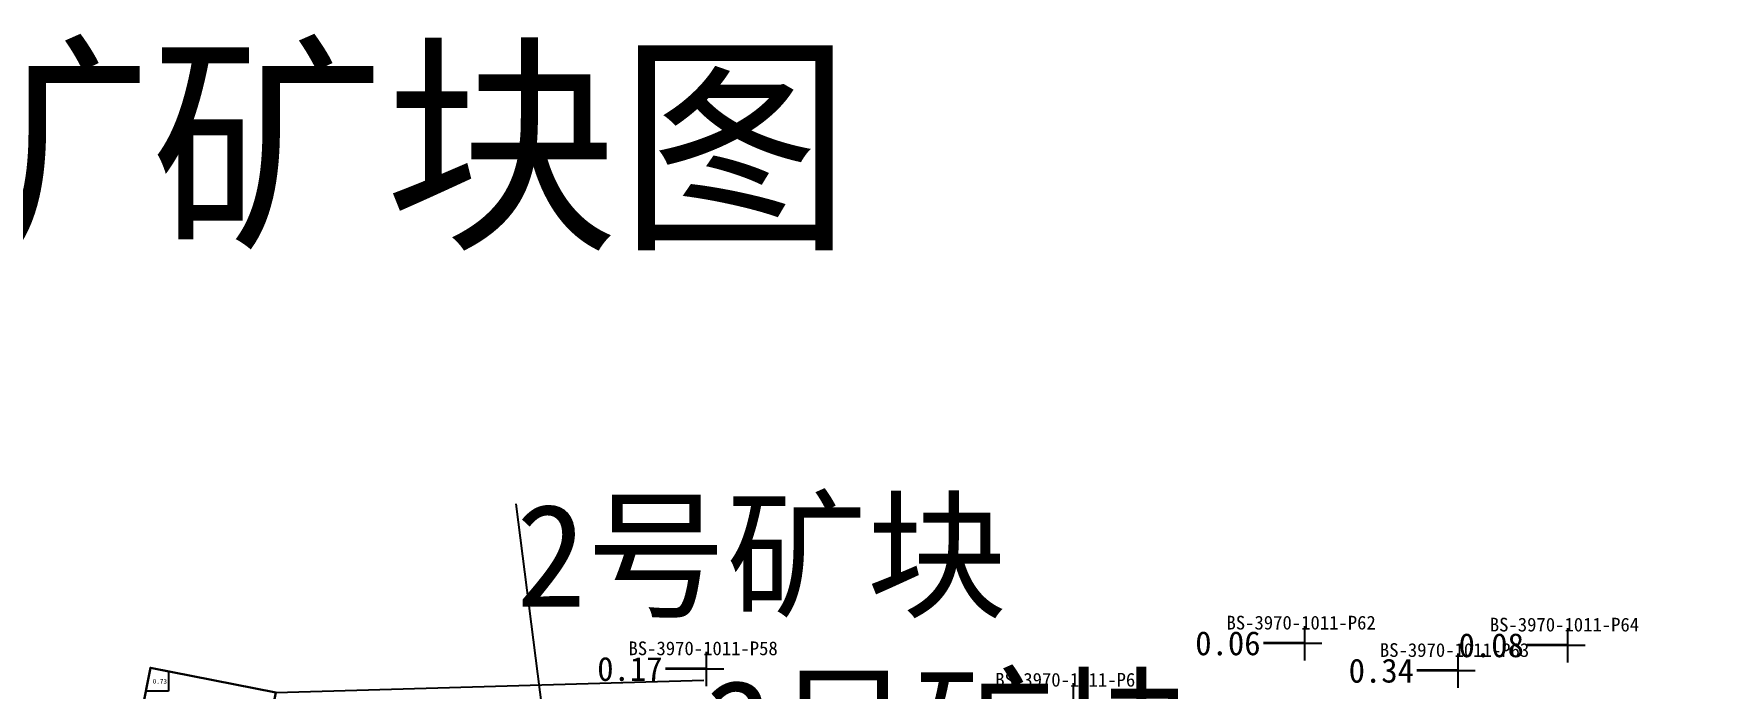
# Model space of a CAD drawing. Header units: metres. Extents: x 469759 to 470079, y 4349683 to 4349873.
# Drawn here: x 469830.44 to 469879.62, y 4349797.59 to 4349816.66 of the extents above; entities that cross this region are included whole.
import ezdxf

# ---------------------------------------------------------------- set-up
doc = ezdxf.new("R2010")
doc.units = ezdxf.units.M
for name, color, linetype in [('0.500-1.000', 4, 'Continuous'), ('点', 7, 'Continuous'), ('爆区方格网', 7, 'Continuous'), ('钻孔', 7, 'Continuous')]:
    doc.layers.add(name, color=color, linetype=linetype)
doc.styles.add('CN_TTF', font='simsunb.ttf')

msp = doc.modelspace()

# ---------------------------------------------------------------- linework, layer by layer
at = {"color": 7}
for p, q in [((469845.552, 4349794.803), (469844.507, 4349802.965)), ((469837.499, 4349797.463), (469849.979, 4349797.83))]:
    msp.add_line(p, q, dxfattribs=at)
at = {"layer": '0.500-1.000', "color": 4, "lineweight": 30}
msp.add_lwpolyline([(469830.39, 4349787.295), (469832.714, 4349793.897), (469833.346, 4349795.69), (469833.842, 4349798.189), (469837.499, 4349797.463), (469836.318, 4349791.516), (469835.349, 4349786.629), (469837.253, 4349777.847), (469842.878, 4349781.034), (469847.681, 4349783.943), (469855.547, 4349787.292), (469859.965, 4349786.419), (469865.187, 4349784.317), (469869.485, 4349784.222), (469872.956, 4349784.858), (469874.58, 4349781.706), (469870.408, 4349779.03), (469874.262, 4349774.922), (469876.69, 4349772.16), (469871.78, 4349768.615), (469885.683, 4349759.656)], dxfattribs=at)
at = {"layer": '点', "color": 138, "true_color": 0x004c4c}
for p, q in [((469867.501, 4349798.402), (469867.501, 4349799.402)), ((469875.18, 4349798.345), (469875.18, 4349799.345)), ((469867.001, 4349798.902), (469868.001, 4349798.902)), ((469874.68, 4349798.845), (469875.68, 4349798.845)), ((469850.062, 4349797.654), (469850.062, 4349798.654)), ((469871.974, 4349797.604), (469871.974, 4349798.604)), ((469849.562, 4349798.154), (469850.562, 4349798.154)), ((469860.759, 4349796.738), (469860.759, 4349797.738)), ((469871.474, 4349798.104), (469872.474, 4349798.104))]:
    msp.add_line(p, q, dxfattribs=at)
at = {"layer": '爆区方格网', "color": 4}
msp.add_lwpolyline([(469834.373, 4349797.509), (469833.707, 4349797.509), (469833.842, 4349798.189), (469834.373, 4349798.083), (469834.373, 4349797.509)], close=True, dxfattribs=at)
at = {"layer": '钻孔', "color": 8, "lineweight": 35}
for p, q in [((469867.501, 4349798.902), (469866.301, 4349798.902)), ((469875.18, 4349798.845), (469873.98, 4349798.845)), ((469850.062, 4349798.154), (469848.862, 4349798.154)), ((469871.974, 4349798.104), (469870.774, 4349798.104))]:
    msp.add_line(p, q, dxfattribs=at)

# ---------------------------------------------------------------- texts
at = {"color": 7, "style": 'CN_TTF'}
msp.add_text('3970平台 1011二次圈矿矿块图', height=5, dxfattribs=at).set_placement((469762.315, 4349810.902))
at = {"color": 4, "style": 'CN_TTF'}
msp.add_text('0.73', height=0.1333, dxfattribs=at).set_placement((469833.908, 4349797.726))
at = {"char_height": 3, "attachment_point": 1, "style": 'CN_TTF'}
for s, insert in [('2号矿块', (469844.507, 4349802.965)), ('3号矿块', (469849.979, 4349797.83))]:
    msp.add_mtext(s, dxfattribs=dict(at, insert=insert))
at = {"layer": '钻孔', "color": 138, "true_color": 0x004c4c, "style": 'CN_TTF'}
for s, p in [('BS-3970-1011-P62', (469865.221, 4349799.302)), ('BS-3970-1011-P64', (469872.9, 4349799.245)), ('BS-3970-1011-P58', (469847.782, 4349798.554)), ('BS-3970-1011-P63', (469869.694, 4349798.504)), ('BS-3970-1011-P60', (469858.479, 4349797.638))]:
    msp.add_text(s, height=0.4, dxfattribs=at).set_placement(p)
at = {"layer": '钻孔', "color": 8, "style": 'CN_TTF'}
for s, p in [('0.06', (469864.311, 4349798.552)), ('0.08', (469871.99, 4349798.495)), ('0.17', (469846.872, 4349797.804)), ('0.34', (469868.784, 4349797.754))]:
    msp.add_text(s, height=0.7, dxfattribs=at).set_placement(p)

doc.saveas('drawing.dxf')
